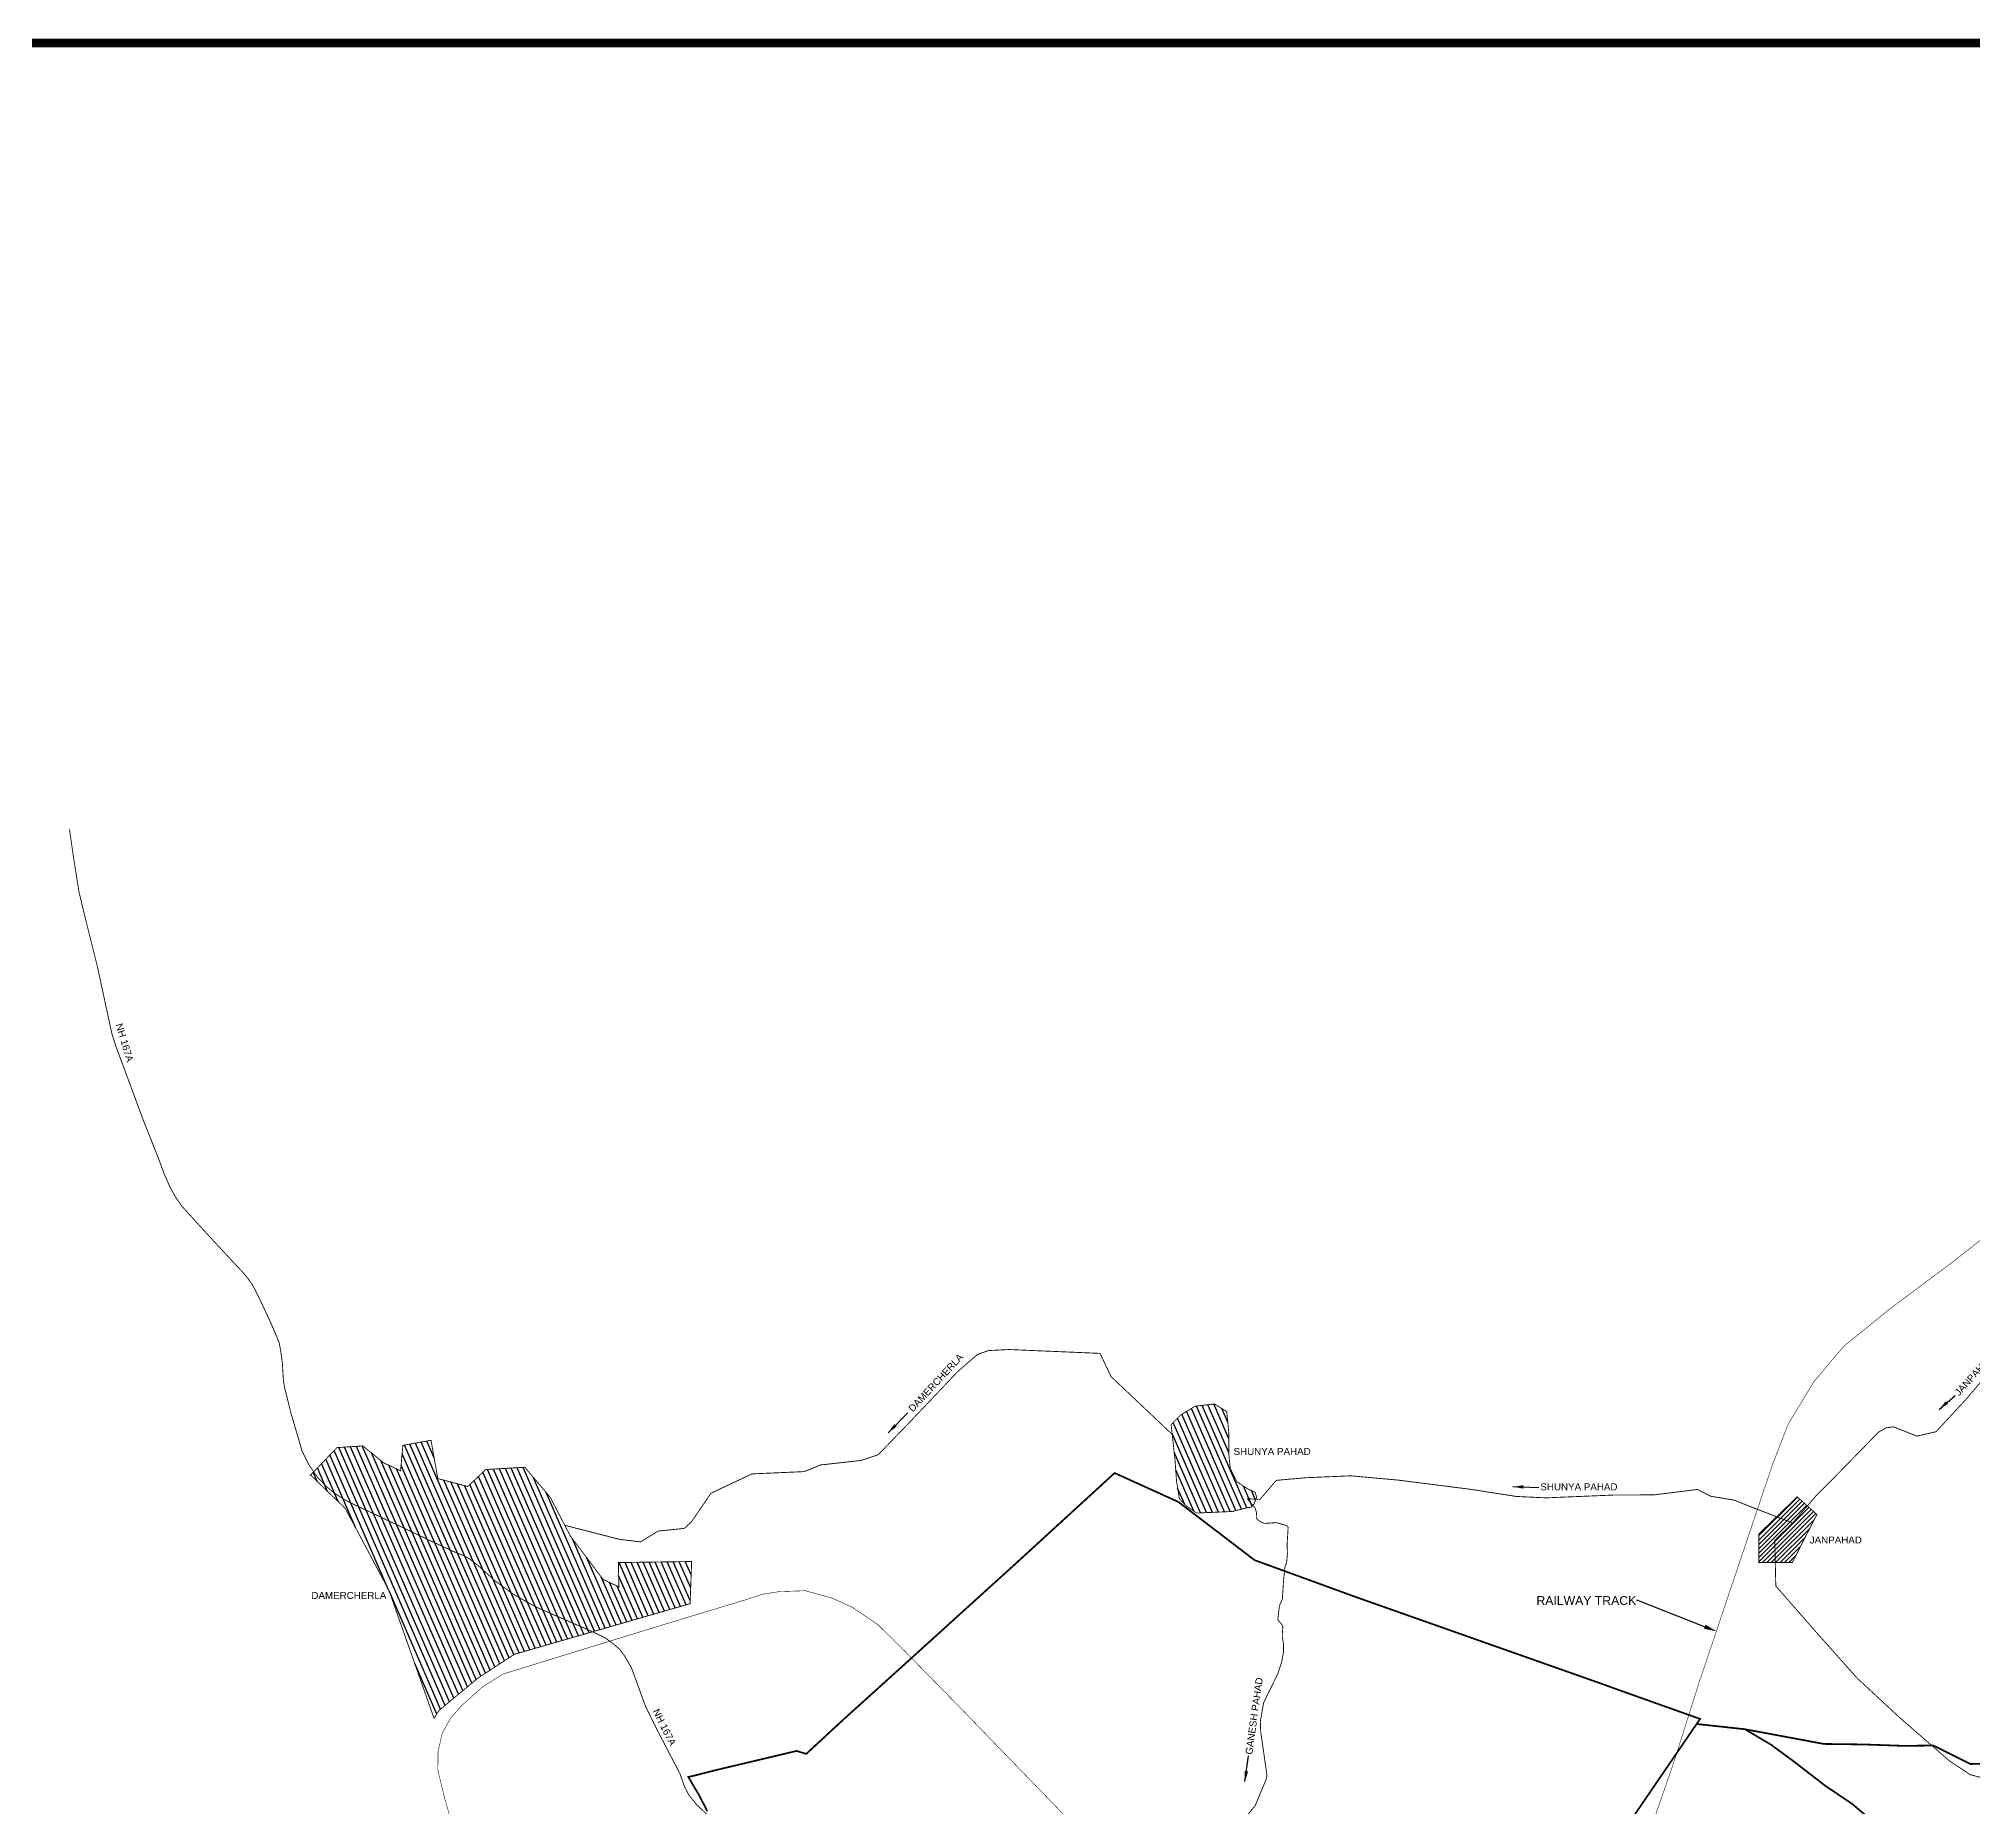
# Model space of a CAD drawing. Header units: millimetres. Extents: x 345922 to 402103, y 1833175 to 1858598.
# Drawn here: x 352230 to 363290, y 1848486 to 1858598 of the extents above; entities that cross this region are included whole.
import ezdxf
from ezdxf import colors
from ezdxf.entities.mleader import LeaderData, LeaderLine
from ezdxf.math import Vec2, Vec3

# ---------------------------------------------------------------- set-up
doc = ezdxf.new("R2010")
doc.units = ezdxf.units.MM
doc.linetypes.add('JIS_02_1.0', pattern=[2, 1, -1])
for name, color, linetype in [('BND', 160, 'Continuous'), ('ROADS', 10, 'Continuous'), ('STREAM111', 4, 'Continuous'), ('VILLAGE AREA', 44, 'Continuous')]:
    doc.layers.add(name, color=color, linetype=linetype)
doc.styles.get("Standard").update_dxf_attribs({"font": 'arial.ttf'})
doc.linetypes.add('TRACKS', pattern='A,0.15,[130,ltypeshp.shx,S=0.25,R=0,X=0,Y=0],0.15', length=0.3)
doc.dimstyles.get("Standard").update_dxf_attribs({"dimtxt": 0.18, "dimasz": 0.18, "dimexe": 0.18, "dimexo": 0.0625, "dimgap": 0.09, "dimtad": 0, "dimtih": 1, "dimtoh": 1, "dimdec": 4, "dimzin": 0, "dimdsep": 46, "dimtxsty": 'Standard', "dimcen": 0.09, "dimadec": 0, "dimazin": 0, "dimtfac": 1, "dimtdec": 4, "dimtofl": 0, "dimtmove": 0, "dimatfit": 3, "dimfxl": 1, "dimtolj": 1, "dimtzin": 0, "dimarcsym": 0})

msp = doc.modelspace()

# ---------------------------------------------------------------- hatches: boundary and pattern name
at = {"layer": 'ROADS'}
h = msp.add_hatch(dxfattribs=at)
h.set_pattern_fill('ANSI31', color=2, scale=200, angle=91.19042, style=0)
h.paths.add_polyline_path([(362283, 1850261), (362396, 1850160), (362255, 1849885), (362064, 1849885), (362064, 1850049)])
at = {"layer": 'STREAM111'}
h = msp.add_hatch(dxfattribs=at)
h.set_pattern_fill('DASH,_O', color=4, scale=20, angle=45)
h.set_pattern_definition([(45, (0, 0), (7e-15, 89.8025612), [63.5, -63.5])])
edge = h.paths.add_edge_path()
edge.add_line((360312, 1845905), (360480, 1845908))
edge.add_line((360480, 1845908), (360557, 1845894))
edge.add_line((360557, 1845894), (360821, 1845809))
edge.add_line((360821, 1845809), (361125, 1845680))
edge.add_line((361125, 1845680), (361436, 1845577))
edge.add_line((361436, 1845577), (361695, 1845540))
edge.add_line((361695, 1845540), (361830, 1845533))
edge.add_line((361830, 1845533), (362216, 1845548))
edge.add_line((362216, 1845548), (362301, 1845547))
edge.add_line((362301, 1845547), (362320, 1845505))
edge.add_line((362320, 1845505), (362339, 1845505))
edge.add_line((362339, 1845505), (362352, 1845519))
edge.add_line((362352, 1845519), (362450, 1845520))
edge.add_line((362450, 1845520), (362713, 1845397))
edge.add_line((362713, 1845397), (363039, 1845362))
edge.add_line((363039, 1845362), (363527, 1845388))
edge.add_line((363527, 1845388), (364040, 1845531))
edge.add_line((364040, 1845531), (364256, 1845521))
edge.add_line((364256, 1845521), (364342, 1845671))
edge.add_line((364342, 1845671), (365005, 1846711))
edge.add_line((365005, 1846711), (365605, 1847420))
edge.add_line((365605, 1847420), (365918, 1847842))
edge.add_line((365918, 1847842), (365879, 1848091))
edge.add_line((365879, 1848091), (365924, 1848305))
edge.add_line((365924, 1848305), (366156, 1848620))
edge.add_line((366156, 1848620), (366280, 1848725))
edge.add_line((366280, 1848725), (366438, 1848795))
edge.add_line((366438, 1848795), (366630, 1848861))
edge.add_line((366630, 1848861), (366661, 1848902))
edge.add_line((366661, 1848902), (366851, 1849031))
edge.add_line((366851, 1849031), (367076, 1849132))
edge.add_line((367076, 1849132), (367572, 1849264))
edge.add_line((367572, 1849264), (367785, 1849294))
edge.add_line((367785, 1849294), (368319, 1849535))
edge.add_line((368319, 1849535), (368560, 1849652))
edge.add_line((368560, 1849652), (368808, 1849777))
edge.add_line((368808, 1849777), (369389, 1850009))
edge.add_line((369389, 1850009), (369589, 1850037))
edge.add_line((369589, 1850037), (369889, 1850054))
edge.add_line((369889, 1850054), (370056, 1850016))
edge.add_line((370056, 1850016), (370501, 1849986))
edge.add_line((370501, 1849986), (370761, 1849858))
edge.add_line((370761, 1849858), (370998, 1849726))
edge.add_line((370998, 1849726), (371143, 1849582))
edge.add_line((371143, 1849582), (371265, 1849377))
edge.add_line((371265, 1849377), (371303, 1849011))
edge.add_line((371303, 1849011), (371440, 1848548))
edge.add_line((371440, 1848548), (371518, 1848014))
edge.add_line((371518, 1848014), (371609, 1847658))
edge.add_line((371609, 1847658), (371833, 1847472))
edge.add_line((371833, 1847472), (372158, 1847071))
edge.add_line((372158, 1847071), (372338, 1846857))
edge.add_line((372338, 1846857), (372544, 1846548))
edge.add_line((372544, 1846548), (372691, 1846393))
edge.add_line((372691, 1846393), (373054, 1846066))
edge.add_line((373054, 1846066), (373259, 1845909))
edge.add_line((373259, 1845909), (373481, 1845785))
edge.add_line((373481, 1845785), (373756, 1845641))
edge.add_line((373756, 1845641), (373997, 1845568))
edge.add_line((373997, 1845568), (374200, 1845586))
edge.add_line((374200, 1845586), (374487, 1845634))
edge.add_line((374487, 1845634), (374727, 1845715))
edge.add_line((374727, 1845715), (375065, 1845863))
edge.add_line((375065, 1845863), (375537, 1845990))
edge.add_line((375537, 1845990), (375905, 1846142))
edge.add_line((375905, 1846142), (375577, 1846619))
edge.add_line((375577, 1846619), (375527, 1846546))
edge.add_line((375527, 1846546), (375428, 1846322))
edge.add_line((375428, 1846322), (375394, 1846261))
edge.add_line((375394, 1846261), (375320, 1846224))
edge.add_line((375320, 1846224), (375200, 1846158))
edge.add_line((375200, 1846158), (374896, 1846028))
edge.add_line((374896, 1846028), (374775, 1845993))
edge.add_line((374775, 1845993), (374660, 1845954))
edge.add_line((374660, 1845954), (374469, 1845908))
edge.add_line((374469, 1845908), (374305, 1845888))
edge.add_line((374305, 1845888), (374162, 1845877))
edge.add_line((374162, 1845877), (373881, 1845913))
edge.add_line((373881, 1845913), (373777, 1845950))
edge.add_line((373777, 1845950), (373682, 1846024))
edge.add_line((373682, 1846024), (373545, 1846194))
edge.add_line((373545, 1846194), (373472, 1846298))
edge.add_line((373472, 1846298), (373394, 1846394))
edge.add_line((373394, 1846394), (373284, 1846493))
edge.add_line((373284, 1846493), (373010, 1846804))
edge.add_line((373010, 1846804), (372901, 1846958))
edge.add_line((372901, 1846958), (372767, 1847193))
edge.add_line((372767, 1847193), (372656, 1847373))
edge.add_line((372656, 1847373), (372613, 1847438))
edge.add_line((372613, 1847438), (372539, 1847503))
edge.add_line((372539, 1847503), (372388, 1847605))
edge.add_line((372388, 1847605), (372218, 1847744))
edge.add_line((372218, 1847744), (372034, 1847883))
edge.add_line((372034, 1847883), (371930, 1847981))
edge.add_line((371930, 1847981), (371829, 1848173))
edge.add_line((371829, 1848173), (371715, 1848397))
edge.add_line((371715, 1848397), (371644, 1848679))
edge.add_line((371644, 1848679), (371591, 1848840))
edge.add_line((371591, 1848840), (371456, 1849263))
edge.add_line((371456, 1849263), (371414, 1849499))
edge.add_line((371414, 1849499), (371312, 1849770))
edge.add_line((371312, 1849770), (371239, 1849919))
edge.add_line((371239, 1849919), (371024, 1850114))
edge.add_line((371024, 1850114), (370792, 1850319))
edge.add_line((370792, 1850319), (370617, 1850424))
edge.add_line((370617, 1850424), (370453, 1850452))
edge.add_line((370453, 1850452), (370046, 1850439))
edge.add_line((370046, 1850439), (369901, 1850436))
edge.add_line((369901, 1850436), (369863, 1850432))
edge.add_line((369863, 1850432), (369636, 1850417))
edge.add_line((369636, 1850417), (369474, 1850397))
edge.add_line((369474, 1850397), (369264, 1850383))
edge.add_line((369264, 1850383), (369125, 1850353))
edge.add_line((369125, 1850353), (368997, 1850292))
edge.add_line((368997, 1850292), (368861, 1850204))
edge.add_line((368861, 1850204), (368672, 1850103))
edge.add_line((368672, 1850103), (368448, 1850018))
edge.add_line((368448, 1850018), (368272, 1849914))
edge.add_line((368272, 1849914), (368004, 1849827))
edge.add_line((368004, 1849827), (367789, 1849715))
edge.add_line((367789, 1849715), (367519, 1849605))
edge.add_line((367519, 1849605), (367187, 1849449))
edge.add_line((367187, 1849449), (366787, 1849232))
edge.add_line((366787, 1849232), (366521, 1849096))
edge.add_line((366521, 1849096), (366204, 1848968))
edge.add_line((366204, 1848968), (366031, 1848868))
edge.add_line((366031, 1848868), (365841, 1848735))
edge.add_line((365841, 1848735), (365673, 1848658))
edge.add_arc((365679, 1848639), 20, 106.8474, 172.1337)
edge.add_arc((366210, 1848162), 731, 138.9743, 154.1147)
edge.add_line((365553, 1848481), (365495, 1848365))
edge.add_arc((365996, 1848175), 535, 159.2374, 179.5382)
edge.add_line((365461, 1848179), (365366, 1848042))
edge.add_line((365366, 1848042), (365229, 1847990))
edge.add_line((365229, 1847990), (365129, 1847898))
edge.add_line((365129, 1847898), (364872, 1847480))
edge.add_spline(control_points=[(364872, 1847480), (364752, 1847238), (364508, 1846752), (364198, 1846148), (363745, 1845892), (363315, 1845910), (362810, 1845812), (362343, 1846132), (361755, 1846130), (361222, 1846087), (360746, 1846144), (360404, 1846216), (360146, 1846436), (359817, 1846536), (359424, 1846595), (359071, 1846351), (358734, 1846232), (358458, 1845995), (358118, 1845832), (357706, 1845724), (357318, 1845759), (357024, 1845511), (356849, 1845128), (356580, 1844792), (356446, 1844297), (356031, 1843955), (355574, 1843591), (355217, 1843273), (354945, 1842979), (354742, 1842776), (354524, 1842634), (354411, 1842455), (354037, 1842257), (353653, 1842879), (352957, 1842601), (352440, 1843124), (351871, 1843339), (351506, 1843559), (351380, 1843635)], knot_values=[0, 0, 0, 0, 816.927526, 1643.761803, 1962.087642, 2311.263035, 2917.580945, 3432.028985, 3904.205199, 4642.49363, 5040.443251, 5342.292141, 5671.412453, 6026.576286, 6370.093912, 6811.380667, 7250.662048, 7436.99095, 7895.132819, 8364.635402, 8711.468131, 9007.199942, 9440.815909, 9972.938838, 10276.359737, 10947.391125, 11503.408839, 12052.094683, 12374.742608, 12705.71871, 12912.047162, 13143.644243, 13334.200632, 14061.252952, 14648.51574, 15221.119517, 16056.071013, 16495.766696, 16495.766696, 16495.766696, 16495.766696], degree=3, periodic=0)
edge.add_line((351380, 1843635), (351107, 1843678))
edge.add_line((351107, 1843678), (350518, 1843638))
edge.add_line((350518, 1843638), (349725, 1843369))
edge.add_line((349725, 1843369), (349436, 1843041))
edge.add_line((349436, 1843041), (349048, 1842445))
edge.add_line((349048, 1842445), (348672, 1842189))
edge.add_line((348672, 1842189), (348888, 1841967))
edge.add_line((348888, 1841967), (349206, 1842300))
edge.add_line((349206, 1842300), (349306, 1842416))
edge.add_line((349306, 1842416), (349375, 1842547))
edge.add_line((349375, 1842547), (349580, 1842817))
edge.add_line((349580, 1842817), (349946, 1843186))
edge.add_line((349946, 1843186), (350272, 1843335))
edge.add_line((350272, 1843335), (350789, 1843428))
edge.add_line((350789, 1843428), (350999, 1843451))
edge.add_line((350999, 1843451), (351278, 1843399))
edge.add_line((351278, 1843399), (351614, 1843322))
edge.add_line((351614, 1843322), (352009, 1843082))
edge.add_line((352009, 1843082), (352175, 1842941))
edge.add_line((352175, 1842941), (352417, 1842670))
edge.add_line((352417, 1842670), (353146, 1842474))
edge.add_line((353146, 1842474), (353409, 1842272))
edge.add_line((353409, 1842272), (354057, 1842133))
edge.add_line((354057, 1842133), (354306, 1842173))
edge.add_line((354306, 1842173), (354684, 1842415))
edge.add_line((354684, 1842415), (355191, 1842879))
edge.add_line((355191, 1842879), (355737, 1843174))
edge.add_line((355737, 1843174), (356070, 1843283))
edge.add_line((356070, 1843283), (356311, 1843442))
edge.add_line((356311, 1843442), (356569, 1843862))
edge.add_line((356569, 1843862), (356851, 1844267))
edge.add_line((356851, 1844267), (357017, 1844489))
edge.add_line((357017, 1844489), (357045, 1844634))
edge.add_line((357045, 1844634), (357120, 1844730))
edge.add_line((357120, 1844730), (357281, 1844886))
edge.add_line((357281, 1844886), (357507, 1845124))
edge.add_line((357507, 1845124), (357846, 1845374))
edge.add_line((357846, 1845374), (358540, 1845696))
edge.add_line((358540, 1845696), (358988, 1845843))
edge.add_line((358988, 1845843), (359499, 1845883))
edge.add_line((359499, 1845883), (360096, 1845862))
edge.add_line((360096, 1845862), (360176, 1845873))
edge.add_line((360176, 1845873), (360312, 1845905))
at = {"layer": 'VILLAGE AREA'}
h = msp.add_hatch(dxfattribs=at)
h.set_pattern_fill('ANSI31,_O', color=256, scale=10, angle=68.5464)
h.set_pattern_definition([(113.5464313, (25.405, -13.85), (-29.1063882, -12.6838743), [])])
h.paths.add_polyline_path([(358726, 1850475), (358704, 1850674), (358760, 1850730), (358841, 1850779), (358951, 1850792), (359022, 1850748), (359034, 1850623), (359034, 1850503), (359042, 1850423), (359081, 1850346), (359139, 1850308), (359184, 1850287), (359193, 1850258), (359178, 1850219), (359160, 1850201), (359137, 1850198), (359053, 1850177), (358850, 1850168), (358788, 1850211), (358751, 1850251), (358735, 1850351)])
h = msp.add_hatch(dxfattribs=at)
h.set_pattern_fill('ANSI31,_O', color=256, scale=10, angle=68.5464)
h.set_pattern_definition([(113.5464313, (0, 0), (-29.1063882, -12.6838743), [])])
edge = h.paths.add_edge_path()
edge.add_line((353780, 1850381), (353935, 1850542))
edge.add_line((353935, 1850542), (354083, 1850552))
edge.add_line((354083, 1850552), (354202, 1850455))
edge.add_line((354202, 1850455), (354299, 1850410))
edge.add_line((354299, 1850410), (354312, 1850555))
edge.add_line((354312, 1850555), (354473, 1850584))
edge.add_line((354473, 1850584), (354512, 1850365))
edge.add_line((354512, 1850365), (354683, 1850320))
edge.add_line((354683, 1850320), (354786, 1850417))
edge.add_line((354786, 1850417), (355009, 1850430))
edge.add_line((355009, 1850430), (355154, 1850259))
edge.add_line((355154, 1850259), (355270, 1850036))
edge.add_line((355270, 1850036), (355457, 1849788))
edge.add_line((355457, 1849788), (355547, 1849746))
edge.add_line((355547, 1849746), (355544, 1849885))
edge.add_line((355544, 1849885), (355963, 1849891))
edge.add_line((355963, 1849891), (355954, 1849650))
edge.add_line((355954, 1849650), (354948, 1849360))
edge.add_line((354948, 1849360), (354741, 1849224))
edge.add_line((354741, 1849224), (354519, 1849040))
edge.add_line((354519, 1849040), (354490, 1848995))
edge.add_line((354490, 1848995), (354232, 1849727))
edge.add_line((354232, 1849727), (353983, 1850194))
edge.add_line((353983, 1850194), (353784, 1850386))
h = msp.add_hatch(dxfattribs=at)
h.set_pattern_fill('JIS_WOOD', color=256, scale=25, style=0)
h.paths.add_polyline_path([(362283, 1850261), (362396, 1850160), (362255, 1849885), (362064, 1849885), (362064, 1850049)])

# ---------------------------------------------------------------- linework, layer by layer
at = {"color": 245, "linetype": 'TRACKS', "ltscale": 75}
for points in [[(361443, 1848355, 3, 3, 0), (361574, 1848731, 3, 3, 0), (361722, 1849198, 3, 3, 0), (362143, 1850448, 3, 3, 0), (362230, 1850673, 3, 3, 0), (362379, 1850920, 3, 3, 0), (362549, 1851121, 3, 3, 0), (362815, 1851337, 3, 3, 0), (363169, 1851601, 3, 3, 0), (364023, 1852274, 3, 3, 0)], [(354585, 1848418, 3, 3, 0), (354547, 1848552, 3, 3, 0), (354512, 1848698, 3, 3, 0), (354513, 1848804, 3, 3, 0), (354537, 1848908, 3, 3, 0), (354586, 1848998, 3, 3, 0), (354653, 1849072, 3, 3, 0), (354767, 1849174, 3, 3, 0), (354883, 1849247, 3, 3, 0), (355148, 1849329, 3, 3, 0), (355668, 1849489, 3, 3, 0), (356042, 1849603, 3, 3, 0), (356252, 1849666, 3, 3, 0), (356370, 1849704, 3, 3, 0), (356465, 1849719, 3, 3, 0), (356612, 1849724, 3, 3, 0), (356766, 1849682, 3, 3, 0), (356880, 1849630, 3, 3, 0), (357028, 1849530, 3, 3, 0), (357183, 1849377, 3, 3, 0), (357505, 1849048, 3, 3, 0), (358482, 1848039, 3, 3, 0)]]:
    msp.add_lwpolyline(points, format="xyseb", dxfattribs=at)
at = {"layer": 'BND', "linetype": 'JIS_02_1.0', "lineweight": 30, "ltscale": 50, "const_width": 10}
for points in [[(356052, 1848462), (356042, 1848484), (356007, 1848552), (355944, 1848659), (355970, 1848665), (356104, 1848699), (356563, 1848808), (356618, 1848791), (356829, 1848986), (357171, 1849295), (357811, 1849875), (358381, 1850397), (358745, 1850232), (359181, 1849899), (359757, 1849689), (361182, 1849186), (361245, 1849163), (361304, 1849142), (361728, 1848991), (361187, 1848199)], [(362669, 1848445), (362595, 1848507), (362442, 1848610), (362257, 1848753), (362133, 1848844), (361985, 1848932), (361709, 1848962)], [(361985, 1848932), (362436, 1848848), (362663, 1848845), (362893, 1848837), (363062, 1848839), (363274, 1848733), (364172, 1848764), (365029, 1848820), (365448, 1848843), (365448, 1848843), (365448, 1848843), (365660, 1848947), (365705, 1848900), (365705, 1848900)]]:
    msp.add_lwpolyline(points, dxfattribs=at)
at = {"layer": 'ROADS', "color": 0, "const_width": 50}
msp.add_lwpolyline([(345947, 1858573), (402078, 1858573), (402078, 1833200), (345947, 1833200)], close=True, dxfattribs=at)
at = {"layer": 'ROADS', "const_width": 5}
for points in [[(356056, 1848439), (355988, 1848505), (355947, 1848556), (355921, 1848606), (355896, 1848678), (355756, 1848947), (355698, 1849066), (355651, 1849196), (355618, 1849285), (355580, 1849350), (355551, 1849390), (355508, 1849426), (355463, 1849458), (355359, 1849506), (355072, 1849631), (354943, 1849704), (354837, 1849782), (354744, 1849866), (354692, 1849907), (354658, 1849925), (354595, 1849951), (354471, 1850009), (354183, 1850146), (354039, 1850214), (353989, 1850239), (353922, 1850281), (353870, 1850324), (353821, 1850376), (353774, 1850446), (353736, 1850522), (353716, 1850591), (353673, 1850736), (353635, 1850889), (353629, 1850929), (353623, 1851025), (353615, 1851087), (353605, 1851142), (353584, 1851193), (353553, 1851264), (353493, 1851392), (353469, 1851441), (353451, 1851473), (353426, 1851510), (353394, 1851548), (353354, 1851590), (353235, 1851718), (353118, 1851846), (353047, 1851924), (353011, 1851977), (352979, 1852035), (352947, 1852108), (352916, 1852193), (352825, 1852422), (352730, 1852679), (352672, 1852835), (352649, 1852907), (352618, 1853049), (352567, 1853287), (352502, 1853547), (352461, 1853717), (352429, 1853917), (352406, 1854078)], [(355238, 1850098), (355549, 1850018), (355671, 1850003), (355771, 1850065), (355920, 1850080), (355962, 1850118), (356073, 1850281), (356308, 1850392), (356606, 1850405), (356700, 1850443), (356932, 1850469), (357029, 1850501), (357210, 1850688), (357482, 1850975), (357597, 1851075), (357660, 1851097), (357778, 1851103), (358298, 1851081), (358361, 1850948), (358711, 1850617)], [(363425, 1851026), (363249, 1850819), (363077, 1850633), (362968, 1850608), (362833, 1850661), (362791, 1850655), (362749, 1850631), (362488, 1850364), (362393, 1850269), (362259, 1850113), (362155, 1850013), (362161, 1849751), (362390, 1849489), (362625, 1849225), (362874, 1848994), (363155, 1848750), (363273, 1848672), (363901, 1848512)], [(362257, 1850112), (362025, 1850201), (361923, 1850242), (361789, 1850264), (361713, 1850303), (361466, 1850272), (361232, 1850271), (360847, 1850255), (360677, 1850263), (360422, 1850303), (360006, 1850356), (359732, 1850381), (359473, 1850370), (359305, 1850355), (359212, 1850246), (359140, 1850250), (359162, 1850222), (359185, 1850195), (359192, 1850171), (359191, 1850140), (359196, 1850133), (359214, 1850119), (359237, 1850109), (359306, 1850113), (359345, 1850102), (359366, 1850095), (359373, 1850087), (359367, 1849987), (359369, 1849934), (359364, 1849884), (359354, 1849856), (359346, 1849769), (359340, 1849676), (359323, 1849637), (359314, 1849558), (359337, 1849530), (359343, 1849517), (359340, 1849481), (359340, 1849456), (359347, 1849419), (359346, 1849370), (359336, 1849316), (359313, 1849247), (359262, 1849144), (359233, 1849083), (359224, 1849033), (359214, 1848977), (359216, 1848919), (359229, 1848829), (359252, 1848667), (359246, 1848642), (359184, 1848494), (359127, 1848427)]]:
    msp.add_lwpolyline(points, dxfattribs=at)
at = {"layer": 'VILLAGE AREA', "const_width": 5}
for points in [[(358726, 1850475), (358704, 1850674), (358760, 1850730), (358841, 1850779), (358951, 1850792), (359022, 1850748), (359034, 1850623), (359034, 1850503), (359042, 1850423), (359081, 1850346), (359139, 1850308), (359184, 1850287), (359193, 1850258), (359178, 1850219), (359160, 1850201), (359137, 1850198), (359053, 1850177), (358850, 1850168), (358788, 1850211), (358751, 1850251), (358735, 1850351), (358726, 1850475)], [(353780, 1850381), (353935, 1850542), (354083, 1850552), (354202, 1850455), (354299, 1850410), (354312, 1850555), (354473, 1850584), (354512, 1850365), (354683, 1850320), (354786, 1850417), (355009, 1850430), (355154, 1850259), (355270, 1850036), (355457, 1849788), (355547, 1849746), (355544, 1849885), (355963, 1849891), (355954, 1849650), (354948, 1849360), (354741, 1849224), (354519, 1849040), (354490, 1848995), (354232, 1849727), (353983, 1850194), (353784, 1850386)], [(362283, 1850261), (362396, 1850160), (362255, 1849885), (362064, 1849885), (362064, 1850049), (362283, 1850261)]]:
    msp.add_lwpolyline(points, dxfattribs=at)

# ---------------------------------------------------------------- texts
at = {"layer": 'ROADS'}
for s, rotation, p in [('NH 167A', 286.4622, (352670, 1852961)), ('JANPAHAD', 48.0348, (363209, 1850835)), ('NH 167A', 296.4639, (355739, 1849036))]:
    msp.add_text(s, height=40, rotation=rotation, dxfattribs=at).set_placement(p)
at = {"layer": 'ROADS', "char_height": 40, "width": 441.46, "attachment_point": 1}
for s, insert, rotation in [('DAMERCHERLA', (357198, 1850770), 47.0673), ('\\pi1.687;GANESH PAHAD ', (359128, 1848789), 82.1517)]:
    msp.add_mtext(s, dxfattribs=dict(at, insert=insert, rotation=rotation))
at = {"layer": 'ROADS', "insert": (360812, 1850338), "char_height": 40, "width": 441.46, "attachment_point": 1}
msp.add_mtext('\\pi3.0104;SHUNYA PAHAD', dxfattribs=at)
at = {"layer": 'VILLAGE AREA'}
msp.add_text('JANPAHAD', height=40, dxfattribs=at).set_placement((362355, 1849994))
at = {"layer": 'VILLAGE AREA', "char_height": 40, "width": 441.46, "attachment_point": 1}
for s, insert in [('\\pi3.0104;SHUNYA PAHAD', (359058, 1850540)), ('DAMERCHERLA', (353789, 1849717))]:
    msp.add_mtext(s, dxfattribs=dict(at, insert=insert))

# ---------------------------------------------------------------- leaders
at = {"color": 5}
ml = msp.add_multileader_mtext('Standard', dxfattribs=at)
ml.set_content('RAILWAY TRACK', color=5)
ml.set_leader_properties()
ml.build(insert=Vec2(0, 0))
ml.multileader.update_dxf_attribs({"arrow_head_size": 75})
ctx = ml.context
ctx.base_point, ctx.char_height, ctx.arrow_head_size, ctx.plane_origin = Vec3(360796, 1849668), 50, 75, Vec3(361015, 1849490)
ctx.text_align_type = 2
notes = []
notes.append((ctx, [(1, (1, 1, 0), (361373, 1849668), (-1, 0), 8, [(0, [(361824, 1849491)], 0, [])])]))
ctx.mtext.insert, ctx.mtext.alignment, ctx.mtext.flow_direction = Vec3(361363, 1849693), 3, 5
at = {"layer": 'ROADS'}
for points in [[(363094, 1850760), (363186, 1850841)], [(357086, 1850627), (357199, 1850741)], [(360658, 1850319), (360807, 1850315)], [(359126, 1848633), (359147, 1848780)]]:
    msp.add_leader(points, dimstyle='Standard', override={"dimasz": 60}, dxfattribs=at)
for ctx, leaders in notes:
    for number, flags, end, landing, length, lines in leaders:
        leader = LeaderData()
        leader.index, (leader.has_last_leader_line, leader.has_dogleg_vector, leader.attachment_direction) = number, flags
        leader.last_leader_point, leader.dogleg_vector, leader.dogleg_length = Vec3(end), Vec3(landing), length
        for number, points, colour, breaks in lines:
            line = LeaderLine()
            line.index, line.vertices, line.color, line.breaks = number, Vec3.list(points), colors.encode_raw_color(colour), breaks
            leader.lines.append(line)
        ctx.leaders.append(leader)

doc.saveas('drawing.dxf')
